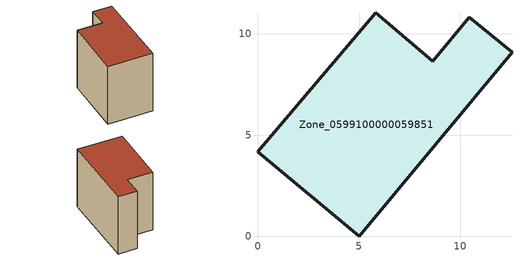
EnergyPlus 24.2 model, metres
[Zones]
Zone_0599100000059851
 floor ground (C_G): 5,0 0,4.17 5.82,11.04 8.64,8.65 10.46,10.83 12.56,9.09 z0
 wall outside (C_F): 0,4.17 5,0 12.56,9.09 10.46,10.83 8.64,8.65 5.82,11.04 0,4.17 z0:9.1
 roof outside (C_R): 5.82,11.04 0,4.17 5,0 12.56,9.09 10.46,10.83 8.64,8.65 z9.1
[BUILDING]
Pand.0599100000059851: North Axis=0; Terrain=City; Loads Convergence Tolerance Value=0.04; Temperature Convergence Tolerance Value=0.4; Solar Distribution=FullExterior; Maximum Number of Warmup Days=25; Minimum Number of Warmup Days=1
[Site:Location]
Rotterdam.The.Hague.AP_ZH_NLD Design_Conditions: Latitude=51.96; Longitude=4.45; Time Zone=1; Elevation=-4.5
[SITE:GROUNDTEMPERATURE:BUILDINGSURFACE]
18, 18, 18, 18, 18, 18, 18, 18, 18, 18, 18, 18
[MATERIAL] Thermal Absorptance=0.9; Solar Absorptance=0.7; Visible Absorptance=0.7
Name | Roughness | Thickness | Conductivity | Density | Specific Heat
G.TI.1946-1964 | MediumSmooth | 0.15 | 1 | 540 | 1210
F.TI.1946-1964 | Rough | 0.3 | 0.857143 | 1920 | 840
R.TI.1946-1964 | MediumRough | 0.2 | 0.277778 | 1500 | 1000
[CONSTRUCTION]
C_G: G.TI.1946-1964
C_F: F.TI.1946-1964
C_R: R.TI.1946-1964
[ZONE]
Zone_0599100000059851: Type=1; Multiplier=1; Ceiling Height=Autocalculate; Volume=Autocalculate; Floor Area=autocalculate; Part of Total Floor Area=Yes
[ZONEINFILTRATION:DESIGNFLOWRATE]
Infil_Zone_0599100000059851: Zone or ZoneList or Space or SpaceList=Zone_0599100000059851; Schedule=AlwaysOn; Design Flow Rate Calculation Method=Flow/Area; Flow Rate per Floor Area=0.003; Constant Term Coefficient=1; Temperature Term Coefficient=0; Velocity Term Coefficient=0; Velocity Squared Term Coefficient=0
[HVACTEMPLATE:ZONE:IDEALLOADSAIRSYSTEM]
Zone_0599100000059851: Maximum Heating Supply Air Temperature=50; Minimum Cooling Supply Air Temperature=13; Maximum Heating Supply Air Humidity Ratio=0.0156; Minimum Cooling Supply Air Humidity Ratio=0.0077; Heating Limit=NoLimit; Cooling Limit=NoLimit; Dehumidification Control Type=ConstantSensibleHeatRatio; Cooling Sensible Heat Ratio=0.7; Dehumidification Setpoint=60; Humidification Control Type=None; Humidification Setpoint=30; Outdoor Air Method=None; Outdoor Air Flow Rate per Person=0.00944; Outdoor Air Flow Rate per Zone Floor Area=0; Outdoor Air Flow Rate per Zone=0; Demand Controlled Ventilation Type=None; Outdoor Air Economizer Type=NoEconomizer; Heat Recovery Type=None; Sensible Heat Recovery Effectiveness=0.7; Latent Heat Recovery Effectiveness=0.65
[ZONECONTROL:THERMOSTAT]
ThermostatControl_Zone_0599100000059851: Zone or ZoneList=Zone_0599100000059851; Control Type Schedule=DualSetpointControlType; Control 1=Thermostat_Zone_0599100000059851; Temperature Difference Between Cutout And Setpoint=0
[THERMOSTATSETPOINT:DUALSETPOINT]
Thermostat_Zone_0599100000059851: Heating Setpoint Temperature Schedule=HeatingSetpoint_Zone_0599100000059851; Cooling Setpoint Temperature Schedule=CoolingSetpoint_Zone_0599100000059851
[SCHEDULE:COMPACT]
HeatingSetpoint_Zone_0599100000059851: Through: 12/31, For: AllDays, Until: 24:00, 21
CoolingSetpoint_Zone_0599100000059851: Through: 12/31, For: AllDays, Until: 24:00, 24
DualSetpointControlType: Through: 12/31, For: AllDays, Until: 24:00, 4
AlwaysOn: Through: 12/31, For: AllDays, Until: 24:00, 1
